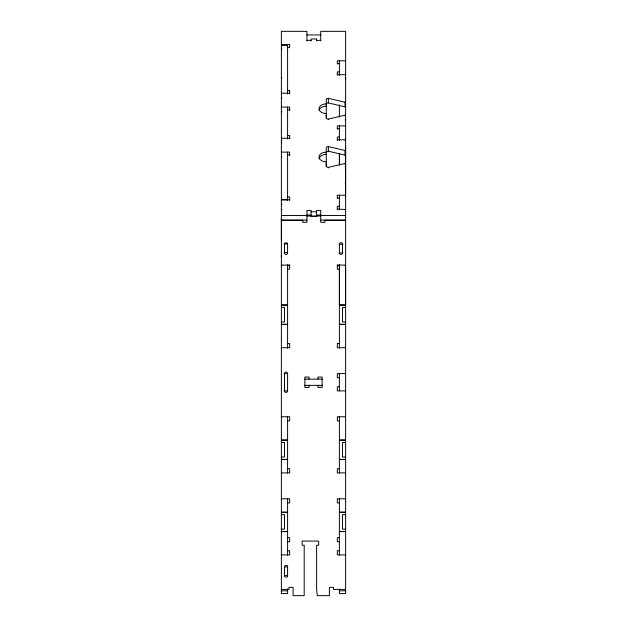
<?xml version="1.0" encoding="UTF-8"?>
<svg xmlns="http://www.w3.org/2000/svg" width="627" height="627" viewBox="0 0 627 627"><rect width="100%" height="100%" fill="white"/><g stroke="black" fill="none" stroke-linecap="round" stroke-linejoin="round"><path stroke-width="0.94" d="M281.374 256.764L281.374 255.064M281.374 239.843L281.374 218.713M339.395 265.08L339.395 305.09L345.61 305.09L345.61 265.08L337.318 265.08M339.395 162.769L339.395 153.411L339.395 165.113M345.61 209.481L337.318 209.097M345.61 197.082L345.61 147.173M345.61 138.912L345.61 139.774L337.318 139.774M345.61 79.378L345.61 77.748M345.61 73.806L345.61 74.668L337.318 74.668M326.267 117.719A2.069 1.387 0 0 0 328.344 119.106L345.015 115.203A2.077 1.387 0 0 1 345.61 115.149M326.267 165.99A2.069 1.387 0 0 0 328.344 167.378L345.015 163.475A2.077 1.387 0 0 1 345.61 163.42M306.932 34.955L320.742 34.955M306.932 40.363L311.078 40.363M316.604 40.363L320.742 40.363M281.374 44.525L289.666 44.525L289.666 47.871M281.374 45.559L287.589 45.559L287.589 93.987M287.589 47.291L289.666 47.291M281.374 49.141L281.891 49.141M345.61 60.803L337.318 60.803L337.318 64.158M337.318 63.578L339.395 63.578M339.395 71.893L337.318 71.893L337.318 75.248M281.374 78.148L281.891 78.148M345.093 78.148L345.61 78.148M287.589 90.445L289.666 90.445L289.666 93.791M281.374 93.211L289.666 93.211M281.374 97.836L281.891 97.836M281.374 107.076L289.666 107.076L289.666 110.43M287.589 109.85L289.666 109.85M281.374 111.7L281.891 111.7M345.61 125.909L337.318 125.909L337.318 129.264M337.318 128.684L339.395 128.684M287.589 135.479L289.666 135.479L289.666 138.826M339.395 137.007L337.318 137.007L337.318 140.354M281.374 138.254L289.666 138.254M281.374 140.511L281.891 140.511M345.093 140.511L345.61 140.511M281.374 142.87L281.891 142.87M281.374 152.118L289.666 152.118L289.666 155.465M287.589 154.885L289.666 154.885M281.374 156.734L281.891 156.734M345.093 166.406L345.61 166.406M345.093 183.672L345.61 183.672M345.61 195.232L337.318 195.232L337.318 198.587M287.589 197.019L289.666 197.019L289.666 200.366M337.318 198.007L339.395 198.007M287.589 199.77L281.374 199.77L289.666 199.794M281.374 204.41L281.891 204.41M339.395 206.322L337.318 206.322L337.318 209.677M281.374 209.575L281.891 209.575M345.093 209.575L345.61 209.575M311.078 211.801L316.604 211.801M306.932 215.03L311.078 215.03M316.604 215.03L320.742 215.03M281.374 215.508L306.932 215.508M320.742 215.508L345.61 215.508M306.932 216.017L320.742 216.017M281.374 220.124L306.932 220.124M320.742 220.124L345.61 220.124M281.374 220.265L302.786 220.265L302.786 222.334L306.932 222.334L306.932 210.413L311.078 210.413L311.078 216.417L316.604 216.417L316.604 210.413L320.742 210.413L320.742 222.334L324.888 222.334L324.888 220.265L345.61 220.265M284.039 243.989L287.589 243.989L287.589 253.653M342.945 244.271L339.395 244.271A1.552 1.552 0 0 1 340.947 242.712A1.552 1.552 0 0 1 342.499 244.271L342.499 252.9A1.552 1.552 0 0 1 340.947 254.452A1.552 1.552 0 0 1 339.395 252.9L342.945 252.9M284.039 252.618L287.589 252.618M281.374 265.08L289.666 265.08M281.374 265.691L281.891 265.691M287.589 265.691L289.666 265.691M337.318 265.691L339.395 265.691M345.093 265.691L345.61 265.691M287.589 269.226L289.666 269.226L289.666 264.915M339.395 269.226L337.318 269.226L337.318 264.915M281.374 305.004L287.589 305.004M339.395 305.004L345.61 305.004M281.374 305.09L287.589 305.09M281.374 307.457L284.486 307.457L284.486 321.964L281.374 321.964M345.61 307.457L342.499 307.457L342.499 321.964L345.61 321.964M287.589 343.557L289.666 343.557L289.666 347.703L281.374 347.703M339.395 343.557L337.318 343.557L337.318 347.703L345.61 347.703M284.039 373.606L287.589 373.606L287.589 390.872A1.552 1.552 0 0 1 286.037 392.424A1.552 1.552 0 0 1 284.486 390.872L284.486 373.606A1.552 1.552 0 0 1 286.037 372.054A1.552 1.552 0 0 1 287.589 373.606M345.61 373.606L337.318 373.606L337.318 377.752L339.395 377.752M304.871 379.131L322.137 379.131M304.871 385.346L322.137 385.346M339.395 386.726L337.318 386.726L337.318 390.872L345.61 390.872M284.039 390.872L287.589 390.872M281.374 416.767L289.666 416.767L289.666 420.913L287.589 420.913M345.61 416.767L337.318 416.767L337.318 420.913L339.395 420.913M281.374 440.06L287.589 440.06M339.395 440.06L345.61 440.06M281.374 440.146L287.589 440.146M339.395 440.146L345.61 440.146M281.374 442.513L284.486 442.513L284.486 457.02L281.374 457.02M345.61 442.513L342.499 442.513L342.499 457.02L345.61 457.02M281.374 459.379L287.589 459.379M339.395 459.379L345.61 459.379M281.374 459.466L287.589 459.466M339.395 459.466L345.61 459.466M287.589 468.745L289.666 468.745L289.666 472.883L281.374 472.883M339.395 468.745L337.318 468.745L337.318 472.883L345.61 472.883M281.374 498.786L289.666 498.786L289.666 502.932L287.589 502.932M345.61 498.786L337.318 498.786L337.318 502.932L339.395 502.932M281.374 512.204L287.589 512.204M339.395 512.204L345.61 512.204M281.374 512.29L287.589 512.29M339.395 512.29L345.61 512.29M281.374 514.657L284.486 514.657L284.486 529.157L281.374 529.157M345.61 514.657L342.499 514.657L342.499 529.157L345.61 529.157M281.374 531.524L287.589 531.524M339.395 531.524L345.61 531.524M281.374 531.61L287.589 531.61M339.395 531.61L345.61 531.61M287.589 537.637L289.666 537.637L289.666 541.775L287.589 541.775M339.395 537.637L337.318 537.637L337.318 541.775L339.395 541.775M287.589 550.757L289.666 550.757L289.666 554.903L281.374 554.903M339.395 550.757L337.318 550.757L337.318 554.903L345.61 554.903M284.486 566.988L287.589 566.988A1.552 1.552 0 0 0 286.037 565.436A1.552 1.552 0 0 0 284.486 566.988L284.486 575.876A1.152 1.152 0 0 0 284.666 576.495L285.473 577.091A1.881 1.881 0 0 0 286.743 577.036L287.417 576.495A1.152 1.152 0 0 0 287.597 575.876M284.486 575.617L287.589 575.617M281.374 589.435L288.976 589.435L288.976 587.366L293.115 587.366L293.115 595.65L304.197 595.65L304.197 545.231L302.128 545.231L302.128 541.085L318.704 541.085L318.704 545.231L316.627 545.231L316.627 589.435L317.293 595.65L329.379 595.65L329.379 587.366L333.525 587.366L333.525 589.435L345.61 589.435M281.374 590.814L287.589 590.814M339.395 590.814L345.61 590.814M326.267 118.299L326.267 99.701A2.069 1.387 0 0 1 328.344 98.314L345.015 102.217A2.077 1.387 0 0 0 345.61 102.272M326.267 104.317A2.069 1.387 0 0 1 328.344 102.93L345.015 106.833A2.077 1.387 0 0 0 345.61 106.896M326.267 166.57L326.267 147.972A2.069 1.387 0 0 1 328.344 146.585L345.015 150.488A2.077 1.387 0 0 0 345.61 150.543M326.267 152.588A2.069 1.387 0 0 1 328.344 151.201L345.015 155.104A2.077 1.387 0 0 0 345.61 155.167M345.015 102.217L345.015 106.833M345.015 115.203L345.015 115.783M345.015 150.488L345.015 155.104M345.015 163.475L345.015 164.055M339.395 60.803L339.395 75.436M339.395 104.913L339.395 117.053M339.395 125.909L339.395 140.55M339.395 195.232L339.395 209.865M339.395 243.488L339.395 253.676M339.395 264.821L339.395 348.22M339.395 373.347L339.395 390.872M339.395 416.767L339.395 473.142M339.395 498.786L339.395 555.161M339.395 589.059L339.395 593.565L345.61 593.581L345.61 31.35L320.742 31.35L320.742 40.943M328.344 98.314L328.344 102.93M328.344 119.106L328.344 119.686M328.344 146.585L328.344 151.201M328.344 167.378L328.344 167.958M317.999 379.131L317.999 377.054L322.137 377.054L322.137 387.415L317.999 387.415L317.999 385.346M316.604 40.943L316.604 38.976L311.078 38.976L311.078 40.943M309.017 379.131L309.017 377.054L304.871 377.054L304.871 387.415L309.017 387.415L309.017 385.346M306.932 40.943L306.932 31.35L281.374 31.35L281.374 593.565L287.589 593.581L287.589 588.831M287.589 107.076L287.589 139.022M287.589 152.118L287.589 200.35M287.589 264.821L287.589 348.267M287.589 416.767L287.589 473.142M287.589 498.786L287.589 555.161M287.589 565.954L287.589 576.401M284.486 243.989L284.486 252.9A1.552 1.552 0 0 0 286.037 254.452A1.552 1.552 0 0 0 287.589 252.9M345.163 168.067A2.077 1.387 0 0 1 345.61 168.036M326.267 161.837A7.25 4.851 0 0 1 319.018 156.977A7.25 4.851 0 0 1 326.267 152.126M345.163 119.796A2.077 1.387 0 0 1 345.61 119.765M326.267 113.565A7.25 4.851 0 0 1 319.018 108.706A7.25 4.851 0 0 1 326.267 103.855M326.267 115.87A7.25 4.851 0 0 1 325.617 115.854M319.049 110.579A7.25 4.851 0 0 1 326.267 106.167M326.267 164.141A7.25 4.851 0 0 1 325.617 164.125M319.049 158.858A7.25 4.851 0 0 1 326.267 154.438M284.486 244.271A1.552 1.552 0 0 1 286.037 242.712A1.552 1.552 0 0 1 287.589 244.271M287.589 324.324L281.374 324.324L287.589 324.41M345.61 324.324L339.395 324.324L345.61 324.41"/></g></svg>
